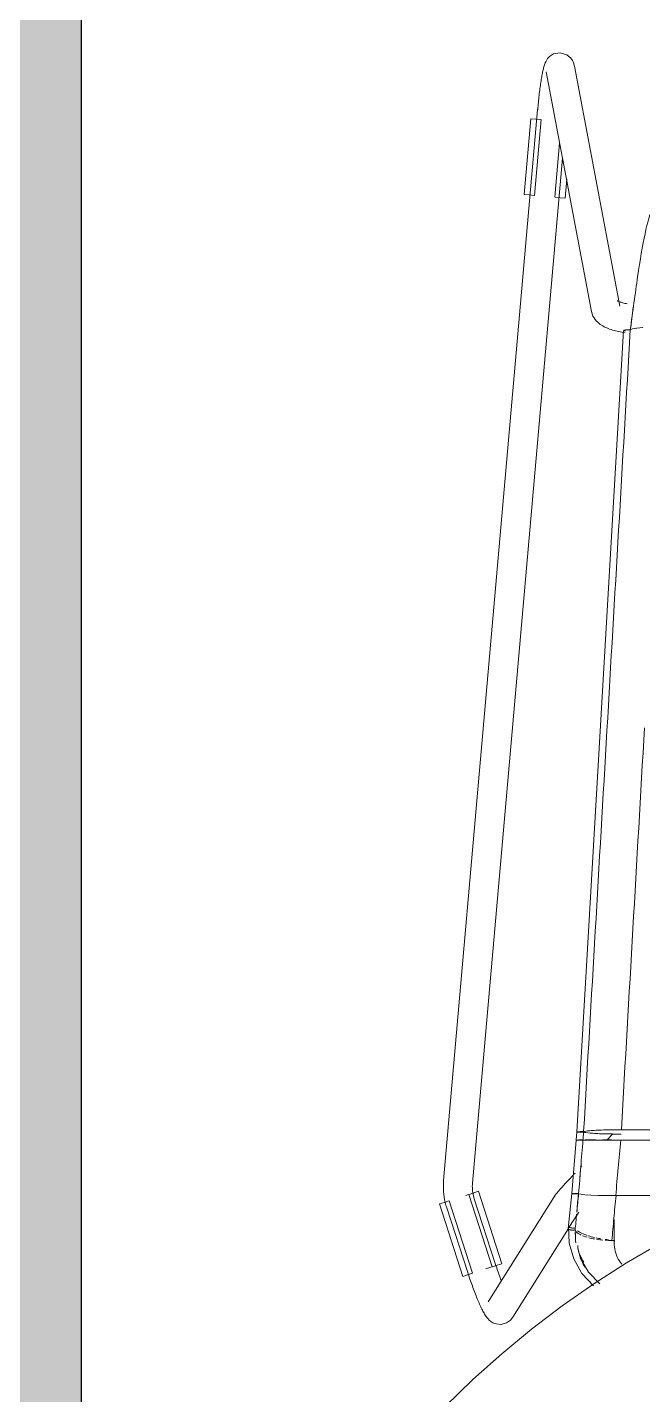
# Model space of a CAD drawing. Header units: millimetres. Extents: x 155927 to 326028, y -36033 to 97293.
# Drawn here: x 156840 to 157095, y 12592 to 13158 of the extents above; entities that cross this region are included whole.
import ezdxf

# ---------------------------------------------------------------- set-up
doc = ezdxf.new("R2010")
doc.units = ezdxf.units.MM
doc.header["$MEASUREMENT"] = 0
for name, color, linetype, lineweight in [('A-WALL-PATT', 7, 'CONTINUOUS', 9), ('I-FURN', 8, 'CONTINUOUS', 9), ('I-WALL', 7, 'CONTINUOUS', 9)]:
    doc.layers.add(name, color=color, linetype=linetype, lineweight=lineweight)

msp = doc.modelspace()

# ---------------------------------------------------------------- hatches: boundary and pattern name
at = {"layer": 'A-WALL-PATT'}
h = msp.add_hatch(color=256, dxfattribs=at)
h.paths.add_polyline_path([(156862.83, 9267.61), (156862.83, 13665.61), (156811.96, 13665.61), (156811.83, 13645.61), (156760.83, 13645.61), (156760.83, 9267.61)], flags=0)
h.paths.add_polyline_path([(156811.96, 14949.61), (156862.83, 14949.61), (156862.83, 16290.61), (156760.83, 16290.61), (156760.83, 14969.61), (156811.83, 14969.61)], flags=0)
h.paths.add_polyline_path([(156760.83, 25449.61), (156862.83, 25449.61), (156862.83, 26532.61), (156760.83, 26532.61), (156760.83, 26195.67)], flags=0)

# ---------------------------------------------------------------- linework, layer by layer
at = {"layer": 'I-FURN'}
for p, q in [((157054.36, 13142.04), (157054.24, 13141.65)), ((157054.48, 13142.44), (157054.36, 13142.04)), ((157054.62, 13142.84), (157054.48, 13142.44)), ((157054.79, 13143.27), (157054.62, 13142.84)), ((157055.01, 13143.75), (157054.79, 13143.27)), ((157055.31, 13144.31), (157055.01, 13143.75)), ((157055.79, 13145.01), (157055.31, 13144.31)), ((157056.65, 13145.92), (157055.79, 13145.01)), ((157058.3, 13146.96), (157056.65, 13145.92)), ((157061.06, 13147.44), (157058.3, 13146.96)), ((157063.81, 13146.61), (157061.06, 13147.44)), ((157063.81, 13146.61), (157065.39, 13145.28)), ((157065.39, 13145.28), (157066.14, 13144.2)), ((157066.14, 13144.2), (157066.51, 13143.4)), ((157066.51, 13143.4), (157066.72, 13142.78)), ((157066.72, 13142.78), (157066.86, 13142.27)), ((157066.86, 13142.27), (157066.95, 13141.85)), ((157053.17, 13136.36), (157053.08, 13135.77)), ((157053.26, 13136.93), (157053.17, 13136.36)), ((157053.36, 13137.48), (157053.26, 13136.93)), ((157053.45, 13138.01), (157053.36, 13137.48)), ((157053.54, 13138.53), (157053.45, 13138.01)), ((157053.64, 13139.02), (157053.54, 13138.53)), ((157053.73, 13139.5), (157053.64, 13139.02)), ((157053.83, 13139.96), (157053.73, 13139.5)), ((157053.93, 13140.4), (157053.83, 13139.96)), ((157054.03, 13140.83), (157053.93, 13140.4)), ((157054.13, 13141.24), (157054.03, 13140.83)), ((157054.24, 13141.65), (157054.13, 13141.24)), ((157055.16, 13139.61), (157073.97, 13040.32)), ((157085.76, 13042.56), (157066.95, 13141.85)), ((157052.46, 13131.24), (157052.37, 13130.54)), ((157052.54, 13131.93), (157052.46, 13131.24)), ((157052.63, 13132.61), (157052.54, 13131.93)), ((157052.72, 13133.27), (157052.63, 13132.61)), ((157052.81, 13133.92), (157052.72, 13133.27)), ((157052.9, 13134.55), (157052.81, 13133.92)), ((157052.99, 13135.17), (157052.9, 13134.55)), ((157053.08, 13135.77), (157052.99, 13135.17)), ((157051.83, 13125.43), (157051.76, 13124.68)), ((157051.9, 13126.17), (157051.83, 13125.43)), ((157051.98, 13126.92), (157051.9, 13126.17)), ((157052.05, 13127.66), (157051.98, 13126.92)), ((157052.13, 13128.39), (157052.05, 13127.66)), ((157052.21, 13129.12), (157052.13, 13128.39)), ((157052.29, 13129.83), (157052.21, 13129.12)), ((157052.37, 13130.54), (157052.29, 13129.83)), ((157051.68, 13123.77), (157012.73, 12680.44)), ((157046.1, 13088.75), (157048.86, 13120.16)), ((157048.86, 13120.16), (157050.91, 13119.98)), ((157050.34, 13088.38), (157053.1, 13119.79)), ((157050.91, 13119.98), (157052.97, 13119.8)), ((157051.69, 13123.92), (157051.68, 13123.77)), ((157051.76, 13124.68), (157051.69, 13123.92)), ((157060.76, 13110.11), (157058.78, 13087.63)), ((157024.68, 12679.39), (157061.97, 13103.74)), ((157063.01, 13087.26), (157063.71, 13095.16)), ((157048.15, 13088.57), (157046.1, 13088.75)), ((157050.21, 13088.39), (157048.15, 13088.57)), ((157060.97, 13087.44), (157058.91, 13087.62)), ((157063.01, 13087.26), (157060.97, 13087.44)), ((157073.97, 13040.32), (157074.23, 13039.34)), ((157084.54, 13044.79), (157084.57, 13044.77)), ((157084.57, 13044.77), (157084.64, 13044.73)), ((157084.64, 13044.73), (157084.73, 13044.68)), ((157084.73, 13044.68), (157084.88, 13044.61)), ((157084.88, 13044.61), (157085.07, 13044.52)), ((157085.07, 13044.52), (157085.31, 13044.42)), ((157085.31, 13044.42), (157085.57, 13044.32)), ((157085.57, 13044.32), (157085.88, 13044.22)), ((157085.88, 13044.22), (157086.21, 13044.11)), ((157086.21, 13044.11), (157086.58, 13044)), ((157086.58, 13044), (157086.97, 13043.89)), ((157086.97, 13043.89), (157087.4, 13043.79)), ((157087.4, 13043.79), (157087.84, 13043.68)), ((157087.84, 13043.68), (157088.31, 13043.58)), ((157088.31, 13043.58), (157088.8, 13043.49)), ((157074.23, 13039.34), (157074.59, 13038.44)), ((157074.59, 13038.44), (157075.03, 13037.65)), ((157075.03, 13037.65), (157075.51, 13036.96)), ((157075.51, 13036.96), (157076.02, 13036.37)), ((157076.02, 13036.37), (157076.55, 13035.85)), ((157076.55, 13035.85), (157077.08, 13035.39)), ((157077.08, 13035.39), (157077.61, 13034.99)), ((157077.61, 13034.99), (157078.14, 13034.63)), ((157078.14, 13034.63), (157078.68, 13034.31)), ((157067.88, 12700.57), (157087.16, 13032.48)), ((157078.68, 13034.31), (157079.22, 13034.02)), ((157079.22, 13034.02), (157079.77, 13033.75)), ((157079.77, 13033.75), (157080.33, 13033.5)), ((157080.33, 13033.5), (157080.9, 13033.26)), ((157080.9, 13033.26), (157081.48, 13033.04)), ((157081.48, 13033.04), (157082.08, 13032.84)), ((157082.08, 13032.84), (157082.68, 13032.64)), ((157082.68, 13032.64), (157083.3, 13032.46)), ((157083.3, 13032.46), (157083.93, 13032.29)), ((157083.93, 13032.29), (157084.57, 13032.12)), ((157084.57, 13032.12), (157085.23, 13031.97)), ((157085.23, 13031.97), (157085.89, 13031.83)), ((157085.89, 13031.83), (157086.57, 13031.69)), ((157086.57, 13031.69), (157087.27, 13031.57)), ((157087.22, 13032.42), (157087.16, 13032.48)), ((157087.17, 13032.48), (157087.23, 13032.42)), ((157087.27, 13031.57), (157087.97, 13031.45)), ((157087.41, 13032.37), (157087.7, 13032.33)), ((157087.7, 13032.33), (157087.41, 13032.37)), ((157087.73, 13032.62), (157087.43, 13032.58)), ((157087.43, 13032.58), (157087.73, 13032.62)), ((157087.7, 13032.33), (157088.08, 13032.29)), ((157088.08, 13032.29), (157087.7, 13032.33)), ((157088.12, 13032.66), (157087.73, 13032.62)), ((157087.73, 13032.62), (157088.11, 13032.66)), ((157088.11, 13032.66), (157088.57, 13032.68)), ((157088.57, 13032.68), (157088.12, 13032.66)), ((157089.06, 13032.69), (157088.57, 13032.68)), ((157088.57, 13032.68), (157089.06, 13032.69)), ((157089.56, 13032.68), (157089.06, 13032.69)), ((157089.06, 13032.69), (157089.56, 13032.68)), ((157090.03, 13032.67), (157089.56, 13032.68)), ((157089.56, 13032.68), (157090.03, 13032.67)), ((157090.03, 13032.67), (157090.93, 13033.07)), ((157090.93, 13033.07), (157090.03, 13032.67)), ((157090.93, 13033.07), (157092.67, 13033.43)), ((157092.68, 13033.43), (157090.93, 13033.07)), ((157092.68, 13033.43), (157095.14, 13033.74)), ((157095.17, 13033.74), (157092.68, 13033.43)), ((157067.87, 12700.57), (157067.6, 12697.21)), ((157067.94, 12700.6), (157067.88, 12700.57)), ((157067.88, 12700.57), (157067.94, 12700.54)), ((157068.13, 12700.62), (157067.94, 12700.6)), ((157067.94, 12700.54), (157068.13, 12700.51)), ((157068.42, 12700.64), (157068.13, 12700.62)), ((157068.13, 12700.51), (157068.43, 12700.49)), ((157068.8, 12700.66), (157068.42, 12700.64)), ((157068.43, 12700.49), (157068.81, 12700.47)), ((157069.25, 12700.67), (157068.8, 12700.66)), ((157068.81, 12700.47), (157069.26, 12700.46)), ((157069.74, 12700.68), (157069.25, 12700.67)), ((157069.26, 12700.46), (157069.75, 12700.46)), ((157070.24, 12700.68), (157069.74, 12700.68)), ((157069.75, 12700.46), (157070.25, 12700.46)), ((157070.71, 12700.67), (157070.24, 12700.68)), ((157070.25, 12700.46), (157070.72, 12700.47)), ((157071.6, 12700.88), (157070.71, 12700.67)), ((157070.72, 12700.47), (157071.62, 12700.26)), ((157073.35, 12701.07), (157071.6, 12700.88)), ((157075.85, 12701.23), (157073.35, 12701.07)), ((157078.98, 12701.36), (157075.85, 12701.23)), ((157082.54, 12701.43), (157078.98, 12701.36)), ((157086.33, 12701.46), (157082.54, 12701.43)), ((157246.9, 12701.46), (157086.33, 12701.46)), ((157086.33, 12701.46), (157246.9, 12701.46)), ((157065.78, 12675.01), (157067.6, 12697.21)), ((157067.67, 12697.21), (157067.6, 12697.21)), ((157067.6, 12697.21), (157067.67, 12697.21)), ((157067.67, 12697.21), (157067.6, 12697.21)), ((157067.6, 12697.21), (157067.67, 12697.21)), ((157067.86, 12697.2), (157067.67, 12697.21)), ((157067.67, 12697.21), (157067.86, 12697.21)), ((157067.86, 12697.21), (157067.67, 12697.21)), ((157067.67, 12697.21), (157067.85, 12697.2)), ((157067.85, 12697.2), (157068.15, 12697.2)), ((157067.86, 12697.21), (157068.15, 12697.21)), ((157068.15, 12697.21), (157067.86, 12697.21)), ((157068.15, 12697.2), (157067.86, 12697.2)), ((157068.15, 12697.21), (157068.54, 12697.22)), ((157068.53, 12697.22), (157068.15, 12697.21)), ((157068.53, 12697.2), (157068.15, 12697.2)), ((157068.15, 12697.2), (157068.53, 12697.2)), ((157068.99, 12697.22), (157068.53, 12697.22)), ((157068.98, 12697.2), (157068.53, 12697.2)), ((157068.53, 12697.2), (157068.98, 12697.2)), ((157068.54, 12697.22), (157068.99, 12697.22)), ((157069.47, 12697.2), (157068.98, 12697.2)), ((157068.98, 12697.2), (157069.47, 12697.2)), ((157068.99, 12697.22), (157069.48, 12697.22)), ((157069.48, 12697.22), (157068.99, 12697.22)), ((157069.97, 12697.2), (157069.47, 12697.2)), ((157069.47, 12697.2), (157069.97, 12697.2)), ((157069.48, 12697.22), (157069.98, 12697.22)), ((157069.97, 12697.22), (157069.48, 12697.22)), ((157070.44, 12697.22), (157069.97, 12697.22)), ((157070.44, 12697.2), (157069.97, 12697.2)), ((157069.97, 12697.2), (157070.44, 12697.2)), ((157069.98, 12697.22), (157070.45, 12697.22)), ((157071.33, 12697.19), (157070.44, 12697.2)), ((157070.44, 12697.2), (157071.32, 12697.19)), ((157071.32, 12697.19), (157073.07, 12697.17)), ((157073.07, 12697.17), (157071.33, 12697.19)), ((157071.34, 12697.23), (157073.1, 12697.24)), ((157073.09, 12697.24), (157071.34, 12697.23)), ((157071.62, 12700.26), (157073.37, 12700.07)), ((157073.07, 12697.17), (157075.58, 12697.16)), ((157075.57, 12697.16), (157073.08, 12697.17)), ((157075.59, 12697.26), (157073.09, 12697.24)), ((157073.1, 12697.24), (157075.59, 12697.26)), ((157073.37, 12700.07), (157075.87, 12699.9)), ((157078.71, 12697.15), (157075.58, 12697.16)), ((157075.58, 12697.16), (157078.71, 12697.15)), ((157075.87, 12699.9), (157078.99, 12699.78)), ((157082.27, 12697.27), (157078.71, 12697.26)), ((157082.28, 12697.15), (157078.71, 12697.15)), ((157078.71, 12697.15), (157082.28, 12697.15)), ((157078.72, 12697.26), (157082.27, 12697.27)), ((157078.99, 12699.78), (157082.54, 12699.7)), ((157082.84, 12699.82), (157080.27, 12697.15)), ((157086.06, 12697.15), (157082.28, 12697.15)), ((157082.28, 12697.15), (157086.06, 12697.15)), ((157082.54, 12699.7), (157086.22, 12699.67)), ((157219.8, 12697.15), (157086.06, 12697.15)), ((157086.06, 12697.15), (157219.8, 12697.15)), ((157066.69, 12683), (157067.15, 12683.48)), ((157069.5, 12685.97), (157069.99, 12686.47)), ((157012.65, 12679.3), (157012.62, 12678.16)), ((157012.62, 12678.16), (157012.63, 12677.02)), ((157012.73, 12680.44), (157012.65, 12679.3)), ((157024.62, 12678.05), (157024.64, 12678.71)), ((157024.63, 12677.39), (157024.62, 12678.05)), ((157024.64, 12678.71), (157024.68, 12679.37)), ((157024.68, 12679.37), (157024.68, 12679.39)), ((157061.65, 12677.53), (157061.96, 12677.88)), ((157061.96, 12677.88), (157062.29, 12678.24)), ((157062.29, 12678.24), (157062.63, 12678.62)), ((157062.63, 12678.62), (157062.99, 12679.01)), ((157062.99, 12679.01), (157063.36, 12679.41)), ((157063.36, 12679.41), (157063.74, 12679.83)), ((157063.74, 12679.83), (157064.13, 12680.25)), ((157064.13, 12680.25), (157064.53, 12680.69)), ((157064.53, 12680.69), (157064.95, 12681.13)), ((157064.95, 12681.13), (157065.37, 12681.59)), ((157065.37, 12681.59), (157065.8, 12682.05)), ((157065.8, 12682.05), (157066.24, 12682.52)), ((157066.24, 12682.52), (157066.69, 12683)), ((157012.63, 12677.02), (157012.69, 12675.88)), ((157012.69, 12675.88), (157012.8, 12674.74)), ((157012.8, 12674.74), (157012.95, 12673.61)), ((157012.95, 12673.61), (157013.15, 12672.49)), ((157012.97, 12671.39), (157014.94, 12672.03)), ((157013.15, 12672.49), (157013.39, 12671.37)), ((157024.75, 12642.06), (157015.06, 12672.07)), ((157021.87, 12674.26), (157023.03, 12674.64)), ((157023.13, 12674.67), (157032.82, 12644.66)), ((157023.25, 12674.71), (157025.22, 12675.35)), ((157024.66, 12676.72), (157024.63, 12677.39)), ((157024.73, 12676.07), (157024.66, 12676.72)), ((157024.81, 12675.41), (157024.73, 12676.07)), ((157024.93, 12674.76), (157024.81, 12675.41)), ((157025.07, 12674.11), (157024.93, 12674.76)), ((157025.24, 12673.47), (157025.07, 12674.11)), ((157025.22, 12675.35), (157027.17, 12675.98)), ((157025.43, 12672.84), (157025.24, 12673.47)), ((157034.14, 12646.02), (157025.43, 12672.84)), ((157036.86, 12645.97), (157027.17, 12675.98)), ((157058.52, 12673.74), (157031.22, 12630.16)), ((157058.52, 12673.74), (157058.74, 12674.07)), ((157058.74, 12674.07), (157058.92, 12674.32)), ((157058.92, 12674.32), (157059.09, 12674.55)), ((157059.09, 12674.55), (157059.27, 12674.77)), ((157059.27, 12674.77), (157059.45, 12675)), ((157059.45, 12675), (157059.64, 12675.23)), ((157059.64, 12675.23), (157059.84, 12675.47)), ((157059.84, 12675.47), (157060.05, 12675.72)), ((157060.05, 12675.72), (157060.28, 12675.99)), ((157060.28, 12675.99), (157060.53, 12676.27)), ((157060.53, 12676.27), (157060.78, 12676.56)), ((157060.78, 12676.56), (157061.06, 12676.87)), ((157061.06, 12676.87), (157061.34, 12677.19)), ((157061.34, 12677.19), (157061.65, 12677.53)), ((157064.35, 12660.52), (157065.77, 12675.01)), ((157065.84, 12675.03), (157065.77, 12675.01)), ((157065.77, 12675.01), (157065.84, 12674.98)), ((157065.78, 12675.01), (157065.84, 12675.03)), ((157065.84, 12674.98), (157065.78, 12675.01)), ((157066.02, 12675.06), (157065.84, 12675.03)), ((157065.84, 12675.03), (157066.03, 12675.06)), ((157065.84, 12674.98), (157066.03, 12674.96)), ((157066.32, 12675.08), (157066.02, 12675.06)), ((157066.03, 12675.06), (157066.32, 12675.08)), ((157066.03, 12674.96), (157066.33, 12674.94)), ((157066.33, 12674.94), (157066.03, 12674.96)), ((157066.33, 12674.94), (157066.71, 12674.92)), ((157066.71, 12674.92), (157066.33, 12674.94)), ((157067.15, 12675.11), (157066.7, 12675.1)), ((157066.7, 12675.1), (157067.15, 12675.11)), ((157066.71, 12674.92), (157067.16, 12674.91)), ((157067.17, 12674.91), (157066.71, 12674.92)), ((157067.64, 12675.11), (157067.15, 12675.11)), ((157067.15, 12675.11), (157067.64, 12675.11)), ((157067.16, 12674.91), (157067.65, 12674.9)), ((157067.66, 12674.9), (157067.17, 12674.91)), ((157068.14, 12675.11), (157067.64, 12675.11)), ((157067.64, 12675.11), (157068.14, 12675.11)), ((157067.65, 12674.9), (157068.15, 12674.91)), ((157068.16, 12674.91), (157067.66, 12674.9)), ((157068.61, 12675.1), (157068.14, 12675.11)), ((157068.14, 12675.11), (157068.61, 12675.1)), ((157068.15, 12674.91), (157068.62, 12674.92)), ((157068.63, 12674.92), (157068.16, 12674.91)), ((157068.62, 12674.92), (157069.51, 12674.72)), ((157069.51, 12674.72), (157068.63, 12674.92)), ((157071.23, 12674.55), (157069.51, 12674.72)), ((157069.51, 12674.72), (157071.25, 12674.54)), ((157073.69, 12674.39), (157071.25, 12674.54)), ((157071.25, 12674.54), (157073.73, 12674.39)), ((157076.76, 12674.28), (157073.72, 12674.39)), ((157073.73, 12674.39), (157076.83, 12674.28)), ((157080.27, 12674.21), (157076.82, 12674.28)), ((157076.83, 12674.28), (157080.26, 12674.21)), ((157080.36, 12674.2), (157084.12, 12674.18)), ((157084, 12674.18), (157080.36, 12674.2)), ((157084.12, 12674.18), (157144.24, 12674.18)), ((157144.24, 12674.18), (157084.12, 12674.18)), ((157011.02, 12670.76), (157012.97, 12671.39)), ((157020.7, 12640.75), (157011.02, 12670.76)), ((157013.39, 12671.37), (157013.67, 12670.26)), ((157013.67, 12670.26), (157014, 12669.17)), ((157014, 12669.17), (157014.01, 12669.13)), ((157014.01, 12669.13), (157022.73, 12642.31)), ((157064.65, 12660.92), (157068.69, 12667.37)), ((157064.47, 12661.41), (157064.76, 12654.5)), ((157083.41, 12664.14), (157083.41, 12654.38)), ((157041.39, 12623.79), (157064.42, 12660.55)), ((157083.47, 12655.63), (157082.42, 12655.63)), ((157064.76, 12654.5), (157066.63, 12647.98)), ((157102.29, 12654.41), (157088.48, 12646.33)), ((157030.24, 12643.83), (157032.72, 12644.63)), ((157034.91, 12645.34), (157032.94, 12644.7)), ((157034.25, 12645.69), (157034.14, 12646.02)), ((157034.48, 12645), (157034.25, 12645.69)), ((157034.71, 12644.31), (157034.48, 12645)), ((157034.94, 12643.62), (157034.71, 12644.31)), ((157036.86, 12645.97), (157034.91, 12645.34)), ((157066.63, 12647.98), (157070.02, 12641.97)), ((157069.34, 12648.38), (157072.71, 12642.55)), ((157088.48, 12646.33), (157075, 12637.71)), ((157022.66, 12641.38), (157020.7, 12640.75)), ((157024.63, 12642.02), (157022.66, 12641.38)), ((157022.88, 12641.85), (157022.73, 12642.31)), ((157023.12, 12641.11), (157022.88, 12641.85)), ((157023.37, 12640.38), (157023.12, 12641.11)), ((157023.62, 12639.64), (157023.37, 12640.38)), ((157023.87, 12638.92), (157023.62, 12639.64)), ((157024.12, 12638.19), (157023.87, 12638.92)), ((157024.37, 12637.48), (157024.12, 12638.19)), ((157035.17, 12642.94), (157034.94, 12643.62)), ((157035.41, 12642.27), (157035.17, 12642.94)), ((157035.64, 12641.6), (157035.41, 12642.27)), ((157035.88, 12640.95), (157035.64, 12641.6)), ((157036.11, 12640.3), (157035.88, 12640.95)), ((157036.35, 12639.66), (157036.11, 12640.3)), ((157036.58, 12639.04), (157036.35, 12639.66)), ((157070.02, 12641.97), (157074.77, 12636.82)), ((157072.71, 12642.55), (157077.39, 12637.64)), ((157024.63, 12636.77), (157024.37, 12637.48)), ((157024.88, 12636.07), (157024.63, 12636.77)), ((157025.14, 12635.38), (157024.88, 12636.07)), ((157025.39, 12634.71), (157025.14, 12635.38)), ((157025.65, 12634.04), (157025.39, 12634.71)), ((157025.9, 12633.39), (157025.65, 12634.04)), ((157026.15, 12632.75), (157025.9, 12633.39)), ((157026.4, 12632.12), (157026.15, 12632.75)), ((157075, 12637.71), (157061.88, 12628.56)), ((157026.65, 12631.51), (157026.4, 12632.12)), ((157026.9, 12630.92), (157026.65, 12631.51)), ((157027.14, 12630.34), (157026.9, 12630.92)), ((157027.39, 12629.77), (157027.14, 12630.34)), ((157027.63, 12629.23), (157027.39, 12629.77)), ((157027.86, 12628.7), (157027.63, 12629.23)), ((157028.1, 12628.19), (157027.86, 12628.7)), ((157028.33, 12627.7), (157028.1, 12628.19)), ((157028.56, 12627.23), (157028.33, 12627.7)), ((157028.79, 12626.77), (157028.56, 12627.23)), ((157029.02, 12626.33), (157028.79, 12626.77)), ((157061.88, 12628.56), (157049.14, 12618.88)), ((157029.25, 12625.91), (157029.02, 12626.33)), ((157029.48, 12625.5), (157029.25, 12625.91)), ((157029.72, 12625.1), (157029.48, 12625.5)), ((157029.96, 12624.7), (157029.72, 12625.1)), ((157030.21, 12624.32), (157029.96, 12624.7)), ((157030.49, 12623.93), (157030.21, 12624.32)), ((157030.8, 12623.52), (157030.49, 12623.93)), ((157031.17, 12623.1), (157030.8, 12623.52)), ((157031.64, 12622.63), (157031.17, 12623.1)), ((157032.27, 12622.11), (157031.64, 12622.63)), ((157033.18, 12621.55), (157032.27, 12622.11)), ((157034.56, 12621.03), (157033.18, 12621.55)), ((157036.53, 12620.85), (157034.56, 12621.03)), ((157038.76, 12621.44), (157036.53, 12620.85)), ((157040.49, 12622.66), (157038.76, 12621.44)), ((157040.49, 12622.66), (157041.39, 12623.79)), ((157049.14, 12618.88), (157036.79, 12608.71)), ((157036.79, 12608.71), (157024.86, 12598.05)), ((157024.86, 12598.05), (157013.36, 12586.92))]:
    msp.add_line(p, q, dxfattribs=at)
for points, knots in [([(157090.03, 13032.67), (157091.05, 13040.22), (157093.08, 13055.43), (157096.13, 13073.87), (157098.57, 13082.17), (157099.99, 13083.76), (157100.4, 13083.96)], [0, 0, 0, 0, 0.25, 0.5, 0.75, 0.8499411, 0.8499411, 0.8499411, 0.8499411]), ([(157067.87, 12700.57), (157067.87, 12700.59), (157068.01, 12700.61), (157068.4, 12700.65), (157068.79, 12700.66), (157069.24, 12700.67), (157069.74, 12700.68), (157070.24, 12700.68), (157070.56, 12700.67), (157070.71, 12700.67)], [-0.498493, -0.498493, -0.498493, -0.498493, -0.375, -0.3125, -0.25, -0.1875, -0.125, -0.0625, 0, 0, 0, 0]), ([(157070.71, 12700.67), (157070.99, 12700.81), (157072.37, 12701.02), (157075.73, 12701.24), (157078.9, 12701.37), (157082.5, 12701.44), (157085.05, 12701.46), (157086.33, 12701.46)], [-1, -1, -1, -1, -0.666667, -0.5, -0.333333, -0.166667, 0, 0, 0, 0]), ([(157086.22, 12699.67), (157083.7, 12699.68), (157079.93, 12699.73), (157075.75, 12699.9), (157072.4, 12700.12), (157071.01, 12700.32), (157070.72, 12700.47)], [-0.996036, -0.996036, -0.996036, -0.996036, -0.6666667, -0.5, -0.3333333, 0, 0, 0, 0]), ([(157070.44, 12697.22), (157070.14, 12693.53), (157069.7, 12688.19), (157069.25, 12682.86), (157069.12, 12681.21)], [0, 0, 0, 0, 0.5, 0.7233886, 0.7233886, 0.7233886, 0.7233886]), ([(157067.19, 12659.96), (157067.04, 12659.94), (157066.76, 12659.91), (157066.33, 12659.89), (157065.96, 12659.9), (157065.67, 12659.93), (157065.4, 12659.96), (157065.15, 12660.01), (157064.92, 12660.07), (157064.73, 12660.14), (157064.53, 12660.24), (157064.43, 12660.32), (157064.4, 12660.37)], [0, 0, 0, 0, 0.0555556, 0.1111111, 0.1666667, 0.1944444, 0.2222222, 0.2777778, 0.3055556, 0.3333333, 0.3888889, 0.4444444, 0.4444444, 0.4444444, 0.4444444]), ([(157086.58, 12645.73), (157085.81, 12646.64), (157083.88, 12649.64), (157083.25, 12653.24), (157083.47, 12655.63)], [0.5, 0.5, 0.5, 0.5, 0.6666667, 1, 1, 1, 1]), ([(157071.39, 12644.5), (157070.82, 12645.39), (157069.16, 12648.21), (157068.55, 12651.32), (157068.26, 12653.46)], [0.591443, 0.591443, 0.591443, 0.591443, 0.6666667, 0.8236682, 0.8236682, 0.8236682, 0.8236682]), ([(157068.26, 12652.35), (157068.66, 12651.01), (157069.39, 12649.05), (157070.39, 12647.22), (157070.74, 12646.65)], [0.2297626, 0.2297626, 0.2297626, 0.2297626, 0.3333333, 0.3824546, 0.3824546, 0.3824546, 0.3824546])]:
    msp.add_open_spline(points, degree=3, knots=knots, dxfattribs=at)
for points in [[(157090.05, 13032.68), (157090.44, 13035.8), (157090.84, 13038.96), (157091.23, 13042.08)], [(157090.03, 13032.67), (157086.81, 12977.43), (157080.37, 12866.83), (157073.93, 12756.07), (157070.71, 12700.67)], [(157086.33, 12701.46), (157089.52, 12756.99), (157092.72, 12812.52), (157095.92, 12867.95)], [(157070.72, 12700.47), (157070.12, 12700.45), (157068.61, 12700.45), (157067.87, 12700.53), (157067.87, 12700.57)], [(157070.44, 12697.2), (157070.48, 12697.78), (157070.57, 12698.93), (157070.66, 12700.09), (157070.71, 12700.67)], [(157070.45, 12697.22), (157070.49, 12697.76), (157070.58, 12698.84), (157070.67, 12699.93), (157070.72, 12700.47)], [(157070.44, 12697.2), (157070.14, 12693.48), (157069.53, 12686.05), (157068.93, 12678.62), (157068.63, 12674.92)], [(157085.03, 12685.65), (157085.38, 12689.48), (157085.72, 12693.31), (157086.06, 12697.15)], [(157084, 12674.18), (157084.35, 12678), (157084.69, 12681.82), (157085.03, 12685.65)], [(157067.9, 12667.38), (157068.14, 12669.87), (157068.38, 12672.39), (157068.62, 12674.92)], [(157067.9, 12668.02), (157068.13, 12670.3), (157068.36, 12672.6), (157068.59, 12674.91)], [(157082.42, 12655.63), (157082.68, 12658.65), (157083.22, 12664.79), (157083.81, 12671.04), (157084.12, 12674.18)], [(157067.19, 12659.96), (157067.4, 12662.12), (157067.61, 12664.31), (157067.82, 12666.51)], [(157064.53, 12661.26), (157064.57, 12661.22), (157064.7, 12661.13), (157064.99, 12660.99), (157065.38, 12660.88), (157065.84, 12660.78), (157066.33, 12660.72), (157066.83, 12660.68), (157067.14, 12660.69), (157067.29, 12660.69)], [(157069.74, 12657.79), (157069.04, 12658.12), (157067.9, 12658.82), (157067.33, 12659.57), (157067.19, 12659.96)], [(157067.23, 12659.13), (157067.24, 12658.23), (157067.3, 12657.33), (157067.41, 12656.44)], [(157067.53, 12654.68), (157067.34, 12655.91), (157067.3, 12657.17), (157067.3, 12658.43)], [(157068.2, 12659.61), (157068.61, 12659.28), (157069.13, 12658.96), (157069.77, 12658.65)], [(157070.02, 12658.53), (157070.65, 12658.24), (157071.4, 12657.96), (157072.22, 12657.7)], [(157072.17, 12656.91), (157071.44, 12657.11), (157070.8, 12657.35), (157070.2, 12657.59)], [(157072.64, 12657.54), (157073.44, 12657.29), (157074.32, 12657.06), (157075.24, 12656.84)], [(157075.22, 12656.23), (157074.38, 12656.37), (157073.57, 12656.54), (157072.83, 12656.72)], [(157075.9, 12656.69), (157076.54, 12656.55), (157077.21, 12656.41), (157077.89, 12656.29)], [(157078.71, 12655.79), (157077.81, 12655.87), (157076.92, 12655.97), (157076.07, 12656.09)], [(157079.58, 12656.04), (157080.06, 12655.98), (157080.53, 12655.92), (157081.01, 12655.87)], [(157082.42, 12655.63), (157081.47, 12655.63), (157080.55, 12655.67), (157079.64, 12655.72)], [(157083.42, 12654.11), (157083.41, 12654.61), (157083.42, 12655.12), (157083.47, 12655.63)]]:
    msp.add_open_spline(points, degree=3, dxfattribs=at)
at = {"layer": 'I-WALL', "lineweight": 30}
msp.add_line((156862.83, 9267.61), (156862.83, 13665.61), dxfattribs=at)

doc.saveas('drawing.dxf')
